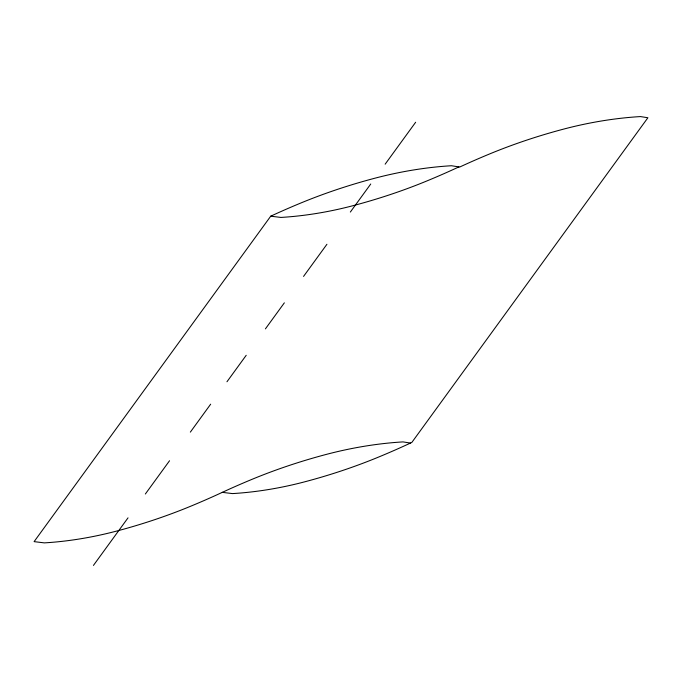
<?xml version="1.0" encoding="UTF-8"?>
<svg xmlns="http://www.w3.org/2000/svg" width="682" height="682" viewBox="0 0 682 682"><rect width="100%" height="100%" fill="white"/><g stroke="black" fill="none" stroke-linecap="round" stroke-linejoin="round"><path stroke-width="1.02" d="M222.289 492.353L232.502 493.589A175.231 78.737 -13.9 0 0 304.496 481.876A274.437 123.314 -13.9 0 0 378.467 457.111A414.605 186.288 -13.9 0 0 411.834 442.43L647.9 117.747L640.424 116.579A186.067 83.605 -13.9 0 0 563.971 129.017A274.437 123.314 -13.9 0 0 490 153.791A414.605 186.288 -13.9 0 0 459.711 167.03L451.433 165.735A186.067 83.605 -13.9 0 0 374.981 178.181A274.437 123.314 -13.9 0 0 301.001 202.946A414.605 186.288 -13.9 0 0 270.72 216.185L34.1 541.636L44.313 542.881A175.231 78.737 -13.9 0 0 116.307 531.159A274.437 123.314 -13.9 0 0 190.278 506.394A414.605 186.288 -13.9 0 0 222.289 492.353A414.605 186.288 -13.9 0 1 252.579 479.105A274.437 123.314 -13.9 0 1 326.55 454.34A186.067 83.605 -13.9 0 1 403.002 441.902L410.479 443.07M93.434 565.421L128.028 517.843M145.36 493.998L169.545 460.742M190.346 432.124L210.661 404.179M226.961 381.767L246.211 355.288M265.417 328.869L284.351 302.834M303.55 276.415L326.925 244.275M350.343 212.059L370.735 184.012M385.151 164.183L415.645 122.249M270.72 216.185L280.924 217.43A175.231 78.737 -13.9 0 0 352.926 205.708A274.437 123.314 -13.9 0 0 426.898 180.943A414.605 186.288 -13.9 0 0 458.909 166.902"/></g></svg>
